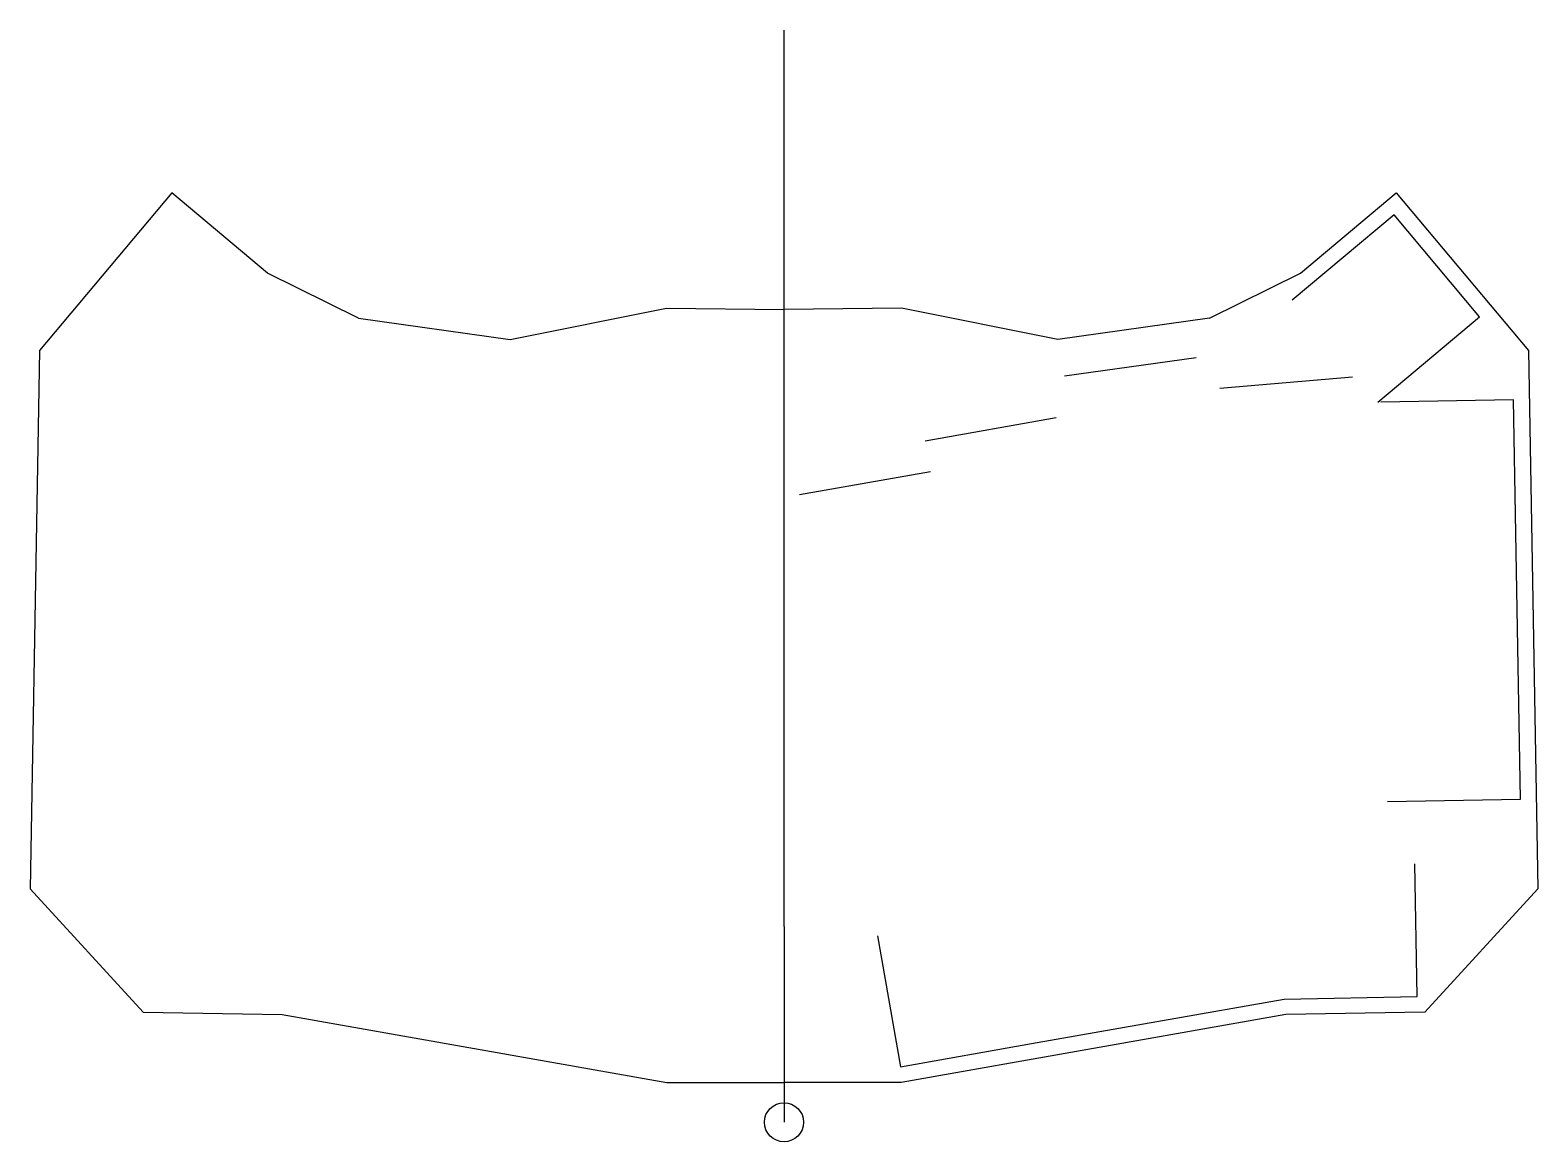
# Model space of a CAD drawing. Header units: millimetres. Extents: x -96 to 96, y -28 to 115.
import ezdxf

# ---------------------------------------------------------------- set-up
doc = ezdxf.new("R2010")
doc.units = ezdxf.units.MM
doc.layers.get('0').update_dxf_attribs({"linetype": 'CONTINUOUS'})

msp = doc.modelspace()

# ---------------------------------------------------------------- linework, layer by layer
for p, q in [((0, 77.63), (0, 114.54)), ((-78.22, 93.77), (-95.13, 73.62)), ((-66, 83.51), (-78.22, 93.77)), ((66, 83.51), (78.22, 93.77)), ((78.22, 93.77), (95.13, 73.62)), ((77.98, 90.95), (64.95, 80.02)), ((88.9, 77.93), (77.98, 90.95)), ((-54.38, 77.72), (-66, 83.51)), ((54.38, 77.72), (66, 83.51)), ((-35, 75), (-15, 79)), ((-15, 79), (0, 78.86)), ((15, 79), (0, 78.86)), ((35, 75), (15, 79)), ((-54.38, 77.72), (-35, 75)), ((0, 0), (0, 77.63)), ((54.38, 77.72), (35, 75)), ((75.88, 67), (88.9, 77.93)), ((-95.13, 73.62), (-96.33, 4.83)), ((95.13, 73.62), (96.33, 4.83)), ((52.67, 72.67), (35.84, 70.31)), ((72.63, 70.22), (55.7, 68.74)), ((93.24, 67.29), (76.25, 66.99)), ((93.54, 50.29), (93.24, 67.29)), ((34.79, 64.99), (18.05, 62.04)), ((18.74, 58.1), (2, 55.15)), ((93.84, 33.29), (93.54, 50.29)), ((94.13, 16.29), (93.84, 33.29)), ((77.14, 16), (94.13, 16.29)), ((80.93, -8.95), (80.63, 8.04)), ((-96.33, 4.83), (-81.89, -10.94)), ((96.33, 4.83), (81.89, -10.94)), ((0, 0), (0, -25)), ((11.93, -1.16), (14.88, -17.9)), ((48.36, -12), (63.93, -9.25)), ((63.93, -9.25), (80.93, -8.95)), ((-81.89, -10.94), (-64.12, -11.25)), ((-64.12, -11.25), (-14.98, -19.91)), ((64.12, -11.25), (14.98, -19.91)), ((81.89, -10.94), (64.12, -11.25)), ((31.62, -14.95), (48.36, -12)), ((14.88, -17.9), (31.62, -14.95)), ((-14.98, -19.91), (0, -19.91)), ((14.98, -19.91), (0, -19.91))]:
    msp.add_line(p, q)
msp.add_circle((0, -25), 2.5)

doc.saveas('drawing.dxf')
